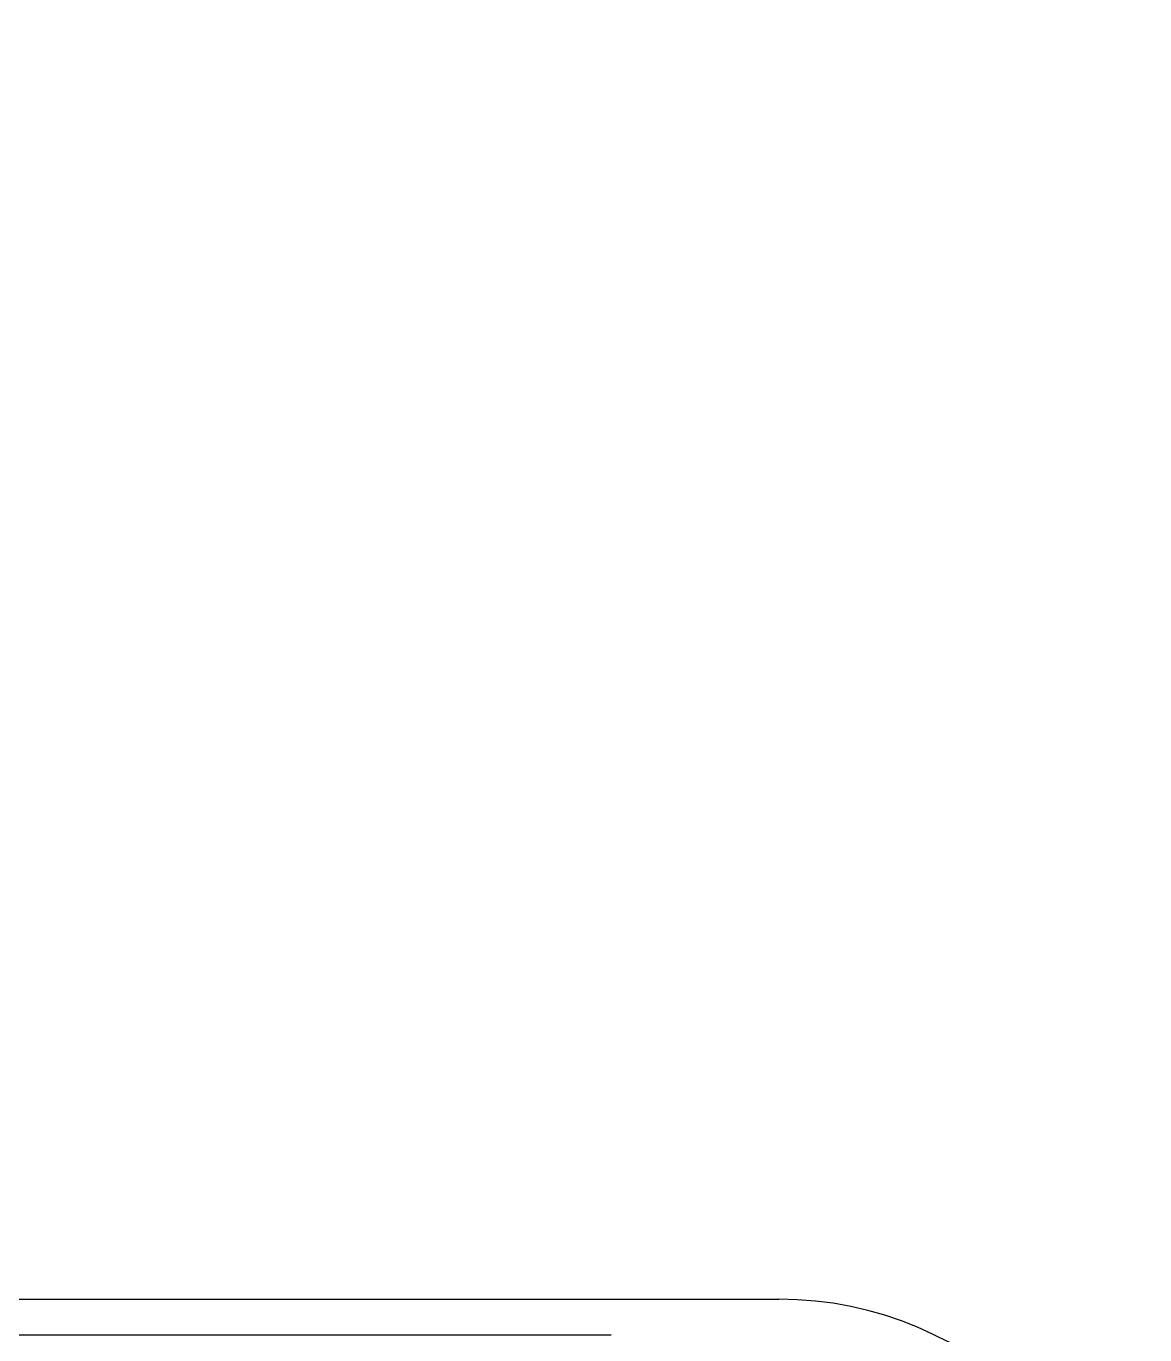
# Model space of a CAD drawing. Extents: x 1225654 to 1325654, y 924838 to 1022543.
# Drawn here: x 1305682 to 1308824, y 965485 to 969159 of the extents above; entities that cross this region are included whole.
import ezdxf

# ---------------------------------------------------------------- set-up
doc = ezdxf.new("R2010")
doc.units = 13

msp = doc.modelspace()

# ---------------------------------------------------------------- linework, layer by layer
for p, q in [((1304163.8, 965585), (1307325.7, 965585)), ((1307325.7, 965585), (1307796.7, 965585)), ((1303963.8, 965485), (1307325.7, 965485))]:
    msp.add_line(p, q)
msp.add_lwpolyline([(1260678.3, 924838.4), (1290630.1, 924838.4, 6.524121)], format="xyb", close=True)
msp.add_lwpolyline([(1260678.3, 924838.4), (1290630.1, 924838.4, 6.524121)], format="xyb", close=True)
msp.add_arc((1307796.7, 964585), 1000, 0, 90)

doc.saveas('drawing.dxf')
